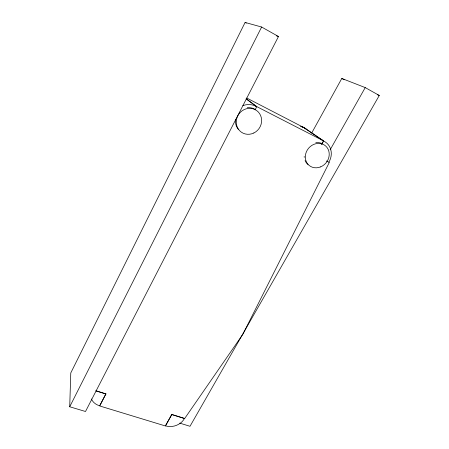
<?xml version="1.0" encoding="UTF-8"?>
<svg xmlns="http://www.w3.org/2000/svg" width="449" height="449" viewBox="0 0 449 449"><rect width="100%" height="100%" fill="white"/><g stroke="black" fill="none" stroke-linecap="round" stroke-linejoin="round"><path stroke-width="0.67" d="M69.718 406.772L70.774 372.962L245.098 22.45L261.627 27.024L278.481 36.509L85.506 411.497L69.718 406.772L261.627 27.024M96.007 390.787L105.897 393.88L99.7 405.795A14.828 12.174 -10.1 0 1 91.366 398.942M105.897 393.88L99.684 405.952L165.445 425.983L171.804 414.455L184.477 418.412A14.132 11.421 -16.3 0 1 165.445 425.826L171.804 414.455M255.099 109.797L256.822 106.643L246.248 98.786M300.864 126.545A14.868 13.487 -52.4 0 1 303.546 127.415L246.742 98.028M311.668 133.072L341.796 78.452L365.228 87.589L379.282 95.474L190 426.286L179.74 423.121M321.815 143.994L323.499 140.98L303.546 127.415M321.602 144.567L323.639 140.924L303.603 127.314M330.11 149.859L365.228 87.589M276.494 35.909L278.481 36.509M95.912 390.877L105.908 393.998M171.827 414.579L184.629 418.575L242.875 334.252L329.302 162.437L326.429 160.978M377.356 94.705L379.282 95.474M256.822 106.643L323.639 140.924M245.098 22.45L246.288 23.118M341.796 78.452L344.175 79.782M246.119 98.875L256.693 106.739A16.826 15.799 -56.1 0 0 242.853 105.655M300.796 126.5A14.862 13.481 -52.4 0 1 306.549 129.374M323.499 140.98A16.209 14.475 -50.3 0 1 328.881 162.207M238.582 129.643A13.178 12.37 -56.3 0 1 235.573 119.541M247.242 107.732A13.178 12.37 -56.3 0 1 255.004 109.36M307.963 164.469A12.695 11.337 -50.4 0 1 305.09 160.574M304.254 157.33A12.695 11.337 -50.4 0 1 304.192 156.477M315.81 142.664A12.695 11.337 -50.4 0 1 322.326 143.714M253.82 132.999A13.246 12.426 -56 0 0 256.654 110.549A13.246 12.426 -56 0 0 236.359 120.405A13.246 12.426 -56 0 0 253.82 132.999M320.575 166.899A12.757 11.388 -50.3 0 0 325.57 145.919A12.757 11.388 -50.3 0 0 305.657 154.007A12.757 11.388 -50.3 0 0 320.575 166.899"/></g></svg>
